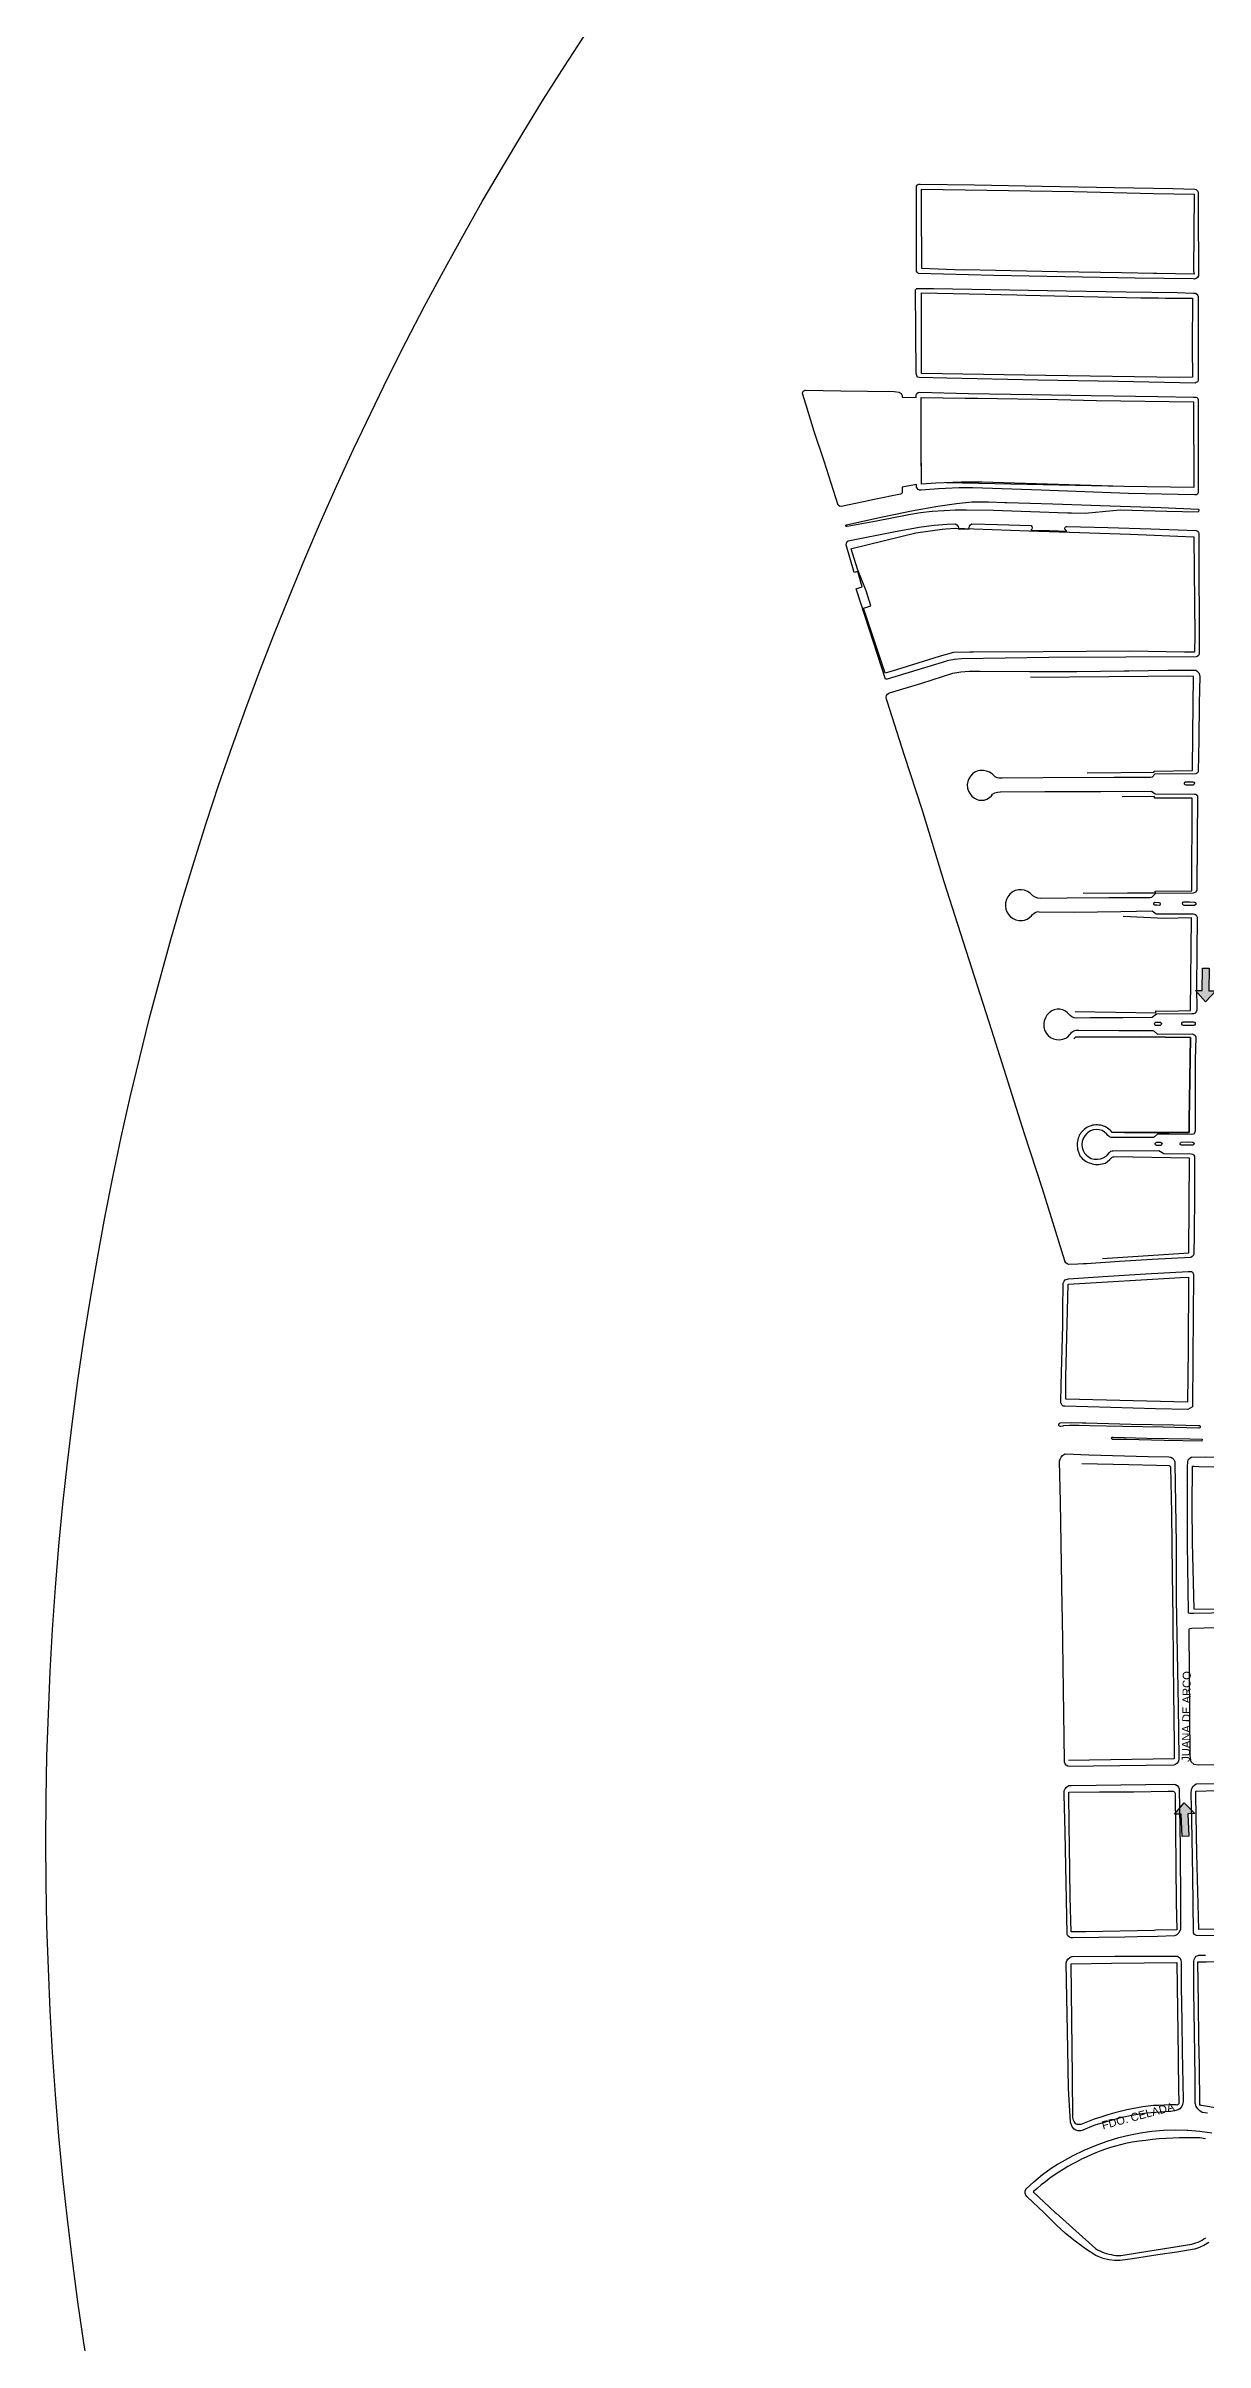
# Model space of a CAD drawing. Header units: metres. Extents: x 668617 to 675126, y 2286318 to 2293677.
# Drawn here: x 671010 to 671734, y 2291306 to 2292741 of the extents above; entities that cross this region are included whole.
import ezdxf

# ---------------------------------------------------------------- set-up
doc = ezdxf.new("R2010")
doc.units = ezdxf.units.M
doc.header["$MEASUREMENT"] = 0
for name, color, linetype in [('0_SENTIDO-VIAL', 30, 'Continuous'), ('DMTG-BANQUETA', 252, 'Continuous'), ('DMTG-CAMELLON', 252, 'Continuous'), ('DMTG-MANZANA', 253, 'Continuous'), ('DMTG-NOM-CALLES', 251, 'Continuous'), ('DMTG-TRAZA-BASE', 7, 'Continuous'), ('DMTG_SECCIONES_VIALES', 250, 'Continuous')]:
    doc.layers.add(name, color=color, linetype=linetype)
doc.styles.get("Standard").update_dxf_attribs({"font": 'arial.ttf'})

# ---------------------------------------------------------------- blocks, each defined once
blk = doc.blocks.new('traza_base_proyecto')
at = {"layer": '0_SENTIDO-VIAL'}
for points in [[(179.7, -486.7), (179.6, -500.8), (183.8, -500.8), (177.4, -507.8), (171.1, -500.7), (175.4, -500.7), (175.5, -486.7)], [(162.8, -1029.2), (162.3, -1015.2), (158.1, -1015.3), (164.2, -1008.1), (170.7, -1014.9), (166.5, -1015), (167, -1029.1)]]:
    blk.add_hatch(color=256, dxfattribs=at).paths.add_polyline_path(points)
for points in [[(179.7, -486.7), (179.6, -500.8), (183.8, -500.8), (177.4, -507.8), (171.1, -500.7), (175.4, -500.7), (175.5, -486.7)], [(162.8, -1029.2), (162.3, -1015.2), (158.1, -1015.3), (164.2, -1008.1), (170.7, -1014.9), (166.5, -1015), (167, -1029.1)]]:
    blk.add_lwpolyline(points, close=True, dxfattribs=at)
at = {"layer": 'DMTG-BANQUETA', "linetype": 'Continuous', "lineweight": 25}
for points in [[(171.6, -55.7, 0), (170.6, -56.1, 0), (169.7, -56, 0), (133.5, -55.5, 0), (89.5, -54.7, 0), (45, -53.9, 0), (-1.8, -52.7, 0), (-2.6, -52.1, 0), (-3.1, -51.2, 0), (-3.2, -50.4, 0), (-3.2, -14.5, 0), (-3.1, 1.9, 0), (-2.5, 2.7, 0), (-1.7, 3.2, 0), (-0.8, 3.3, 0), (33, 2.7, 0), (75.3, 1.9, 0), (120.5, 1.1, 0), (157, 0.5, 0), (170.7, 0, 0), (171.7, -0.2, 0), (172.4, -0.9, 0), (172.8, -1.7, 0), (172.8, -1.8, 0), (172.8, -11.2, 0), (173, -54.1, 0), (172.4, -55.1, 0)], [(171.7, -120.8, 0), (170.9, -121.1, 0), (122.8, -120.2, 0), (72.7, -119.2, 0), (15.8, -118, 0), (-1.4, -117.7, 0), (-2.3, -117.3, 0), (-2.9, -116.5, 0), (-3.2, -115.6, 0), (-3.3, -115.2, 0), (-3.7, -62.9, 0), (-2.9, -61.9, 0), (7.5, -61.9, 0), (55.1, -62.8, 0), (90.4, -63.5, 0), (127.9, -64.1, 0), (159.7, -64.5, 0), (170, -64.9, 0), (171.2, -65, 0), (172, -65.6, 0), (172.6, -66.4, 0), (172.8, -67, 0), (172.8, -85.7, 0), (172.8, -119.4, 0), (172.4, -120.3, 0)], [(-12, -129.9, 0), (-3.4, -130, 0), (-3.4, -128.5, 0), (-2.9, -127.6, 0), (-2.2, -127, 0), (-1.2, -126.8, 0), (29.3, -127.5, 0), (68.8, -128.2, 0), (106, -128.8, 0), (147.7, -129.5, 0), (170, -129.9, 0), (171.3, -129.8, 0), (172.1, -130.2, 0), (172.7, -130.8, 0), (172.9, -131.3, 0), (172.9, -154.2, 0), (172.9, -189.7, 0), (172.5, -190.4, 0), (171.8, -190.9, 0), (170.9, -191, 0), (170.7, -191, 0), (129.3, -190, 0), (74.8, -188.1, 0), (32, -186.6, 0), (23.5, -186.5, 0), (14.9, -186.9, 0), (10.6, -187.2, 0), (-0.3, -188, 0), (-1.3, -188, 0), (-2.2, -187.5, 0), (-2.8, -186.8, 0), (-3.1, -186.1, 0), (-3.1, -184.4, 0), (-12.1, -186.2, 0), (-12.1, -189.4, 0), (-12.4, -190.1, 0), (-13, -190.6, 0), (-13.1, -190.6, 0), (-29.5, -193.9, 0), (-36.3, -195.3, 0), (-50.2, -198.2, 0), (-51.2, -197.9, 0), (-52, -197.3, 0), (-52, -197.3, 0), (-60.8, -169.8, 0), (-67, -151.3, 0), (-72.1, -134.9, 0), (-74.4, -127.5, 0), (-74.1, -126.6, 0), (-73.5, -125.9, 0), (-72.7, -125.5, 0), (-72.5, -125.5, 0), (-50.5, -126, 0), (-17.2, -126.4, 0), (-13.9, -126.7, 0), (-12.8, -127.7, 0), (-12, -128.8, 0)], [(23.2, -211.8, 0), (23.2, -212.3, 0), (29.8, -212.2, 0), (29.8, -212.1, 0), (29.7, -211.5, 0), (30, -210.5, 0), (30.6, -209.6, 0), (31.5, -209.1, 0), (47.5, -209.4, 0), (68.6, -210.1, 0), (69, -210.7, 0), (69.1, -211.5, 0), (68.9, -212.4, 0), (68.3, -212.9, 0), (68.3, -212.9, 0), (76.4, -213.2, 0), (80, -213.3, 0), (90.8, -213.6, 0), (90.8, -213.6, 0), (89.6, -212.4, 0), (89.6, -211.7, 0), (89.9, -211, 0), (90.6, -210.6, 0), (90.7, -210.6, 0), (116.4, -211.3, 0), (143.2, -212.2, 0), (171.6, -213.2, 0), (172.4, -213.7, 0), (173, -214.4, 0), (173.2, -214.9, 0), (173.2, -241.4, 0), (173.4, -266.9, 0), (173.5, -290.4, 0), (173, -291.3, 0), (172.3, -291.9, 0), (171.6, -292.1, 0), (127.6, -292.3, 0), (79.6, -292.5, 0), (24.9, -293.3, 0), (20.5, -293.8, 0), (16.1, -294.6, 0), (15.5, -294.8, 0), (-21.5, -306.1, 0), (-22.5, -306, 0), (-22.6, -306, 0), (-35.2, -266.9, 0), (-40.9, -249.7, 0), (-37.1, -248.4, 0), (-37.1, -248.4, 0), (-39.9, -238.9, 0), (-39.9, -238.9, 0), (-42, -239.5, 0), (-47, -222.2, 0), (-46.9, -221.1, 0), (-46.4, -220.1, 0), (-45.9, -219.6, 0), (-16.5, -213.9, 0), (-0.2, -210.9, 0), (7.9, -209.8, 0), (16, -209.2, 0), (21, -209, 0), (22, -209.7, 0), (22.8, -210.6, 0)], [(172.5, -301.2, 0), (173.3, -302.1, 0), (173.7, -303.3, 0), (173.8, -304.5, 0), (173.8, -304.6, 0), (173.5, -321.1, 0), (173.3, -343.7, 0), (172.8, -363.8, 0), (172.5, -364.7, 0), (171.9, -365, 0), (171.3, -365.2, 0), (145.8, -365.4, 0), (144.1, -367.3, 0), (143.2, -367.6, 0), (120.3, -367.5, 0), (75.9, -367.7, 0), (50.3, -368, 0), (48.4, -367.9, 0), (47.2, -367.7, 0), (46.1, -367.1, 0), (45.6, -366.8, 0), (44.2, -365.3, 0), (42.5, -364.2, 0), (40.7, -363.5, 0), (38.7, -363.1, 0), (36.7, -363.1, 0), (35.2, -363.4, 0), (33.4, -364.1, 0), (31.8, -365.2, 0), (30.5, -366.6, 0), (29.5, -368.3, 0), (28.9, -370.1, 0), (28.6, -372, 0), (28.6, -372.2, 0), (28.8, -374.1, 0), (29.3, -376, 0), (30.3, -377.7, 0), (31.5, -379.2, 0), (33.1, -380.4, 0), (34.8, -381.3, 0), (35.8, -381.6, 0), (37.5, -381.8, 0), (39.2, -381.6, 0), (40.9, -381.1, 0), (42.4, -380.1, 0), (43.7, -378.9, 0), (44.4, -377.9, 0), (45.8, -377.1, 0), (47.5, -376.6, 0), (49.1, -376.5, 0), (49.4, -376.5, 0), (77, -376.3, 0), (112.1, -376.2, 0), (143.6, -376, 0), (145.9, -377.8, 0), (170.5, -377.9, 0), (171.3, -378, 0), (172, -378.5, 0), (172.4, -379.3, 0), (172.5, -379.9, 0), (172.3, -406.2, 0), (172.1, -437.8, 0), (171.3, -439.1, 0), (169.7, -439.8, 0), (146.3, -440.1, 0), (143.7, -442.5, 0), (142.9, -442.7, 0), (117, -442.7, 0), (91, -442.9, 0), (74.4, -443.2, 0), (72.6, -443, 0), (71, -442.4, 0), (69.5, -441.4, 0), (69.3, -441.3, 0), (67.9, -439.9, 0), (66.2, -438.8, 0), (64.4, -438, 0), (62.5, -437.7, 0), (60.5, -437.7, 0), (58.6, -438.2, 0), (56.8, -439, 0), (56.6, -439.1, 0), (55.1, -440.4, 0), (53.9, -442, 0), (53, -443.8, 0), (52.5, -445.8, 0), (52.4, -447.7, 0), (52.7, -449.7, 0), (53.4, -451.5, 0), (54.3, -453.1, 0), (55.6, -454.5, 0), (57.2, -455.7, 0), (59, -456.4, 0), (60.9, -456.8, 0), (62.8, -456.8, 0), (64.3, -456.6, 0), (66, -456, 0), (67.5, -455.1, 0), (68.8, -453.9, 0), (69.4, -453.1, 0), (70.3, -452.2, 0), (71.5, -451.6, 0), (72.9, -451.3, 0), (73.4, -451.4, 0), (95.3, -451.7, 0), (124.5, -451.2, 0), (144.1, -450.9, 0), (146.7, -452.7, 0), (169.8, -452.7, 0), (170.7, -452.9, 0), (171.6, -453.5, 0), (172.1, -454.4, 0), (172.2, -454.8, 0), (172, -477.1, 0), (171.9, -498.3, 0), (172, -513, 0), (171.6, -514, 0), (170.9, -514.7, 0), (170, -515.2, 0), (169, -515.3, 0), (146.9, -515.5, 0), (144.2, -517.5, 0), (125.7, -517.6, 0), (105.3, -517.8, 0), (96.9, -517.9, 0), (95.4, -517.7, 0), (94, -517.1, 0), (92.8, -516.2, 0), (92.5, -515.9, 0), (91.3, -514.6, 0), (89.9, -513.5, 0), (88.2, -512.7, 0), (86.5, -512.3, 0), (84.7, -512.3, 0), (82.9, -512.7, 0), (81.4, -513.4, 0), (79.8, -514.5, 0), (78.4, -516, 0), (77.4, -517.6, 0), (76.7, -519.5, 0), (76.4, -521.5, 0), (76.5, -523.4, 0), (76.9, -525.4, 0), (77.8, -527.1, 0), (77.8, -527.2, 0), (79.1, -528.7, 0), (80.6, -529.9, 0), (82.4, -530.8, 0), (84.3, -531.3, 0), (86.3, -531.4, 0), (88.2, -531.1, 0), (90.1, -530.4, 0), (91.5, -529.5, 0), (92.7, -528.2, 0), (93.1, -527.7, 0), (94, -526.6, 0), (95.2, -525.9, 0), (96.6, -525.5, 0), (98, -525.4, 0), (98.2, -525.5, 0), (123.3, -525.7, 0), (144.6, -525.7, 0), (145.3, -526.1, 0), (147.4, -527.9, 0), (169.3, -527.8, 0), (170.2, -528.1, 0), (170.9, -528.8, 0), (171.3, -529.7, 0), (171.3, -529.9, 0), (171, -543.9, 0), (171, -565, 0), (171, -587.2, 0), (171, -588.5, 0), (170.5, -589.6, 0), (169.9, -590.3, 0), (169, -590.5, 0), (154.8, -590.3, 0), (147.5, -590.4, 0), (145.6, -592.1, 0), (144.9, -592.4, 0), (144.2, -592.4, 0), (126, -592.5, 0), (119.7, -592.5, 0), (118.5, -592.5, 0), (117.4, -592.1, 0), (116.4, -591.3, 0), (115.8, -590.3, 0), (114.4, -589.1, 0), (112.8, -588.2, 0), (111, -587.6, 0), (109.2, -587.5, 0), (107.3, -587.7, 0), (105.6, -588.4, 0), (104, -589.4, 0), (103.3, -590, 0), (102, -591.4, 0), (101, -593.1, 0), (100.4, -594.9, 0), (100.2, -596.8, 0), (100.4, -598.7, 0), (101, -600.6, 0), (101.9, -602.2, 0), (102.8, -603.4, 0), (104.3, -604.6, 0), (106.1, -605.5, 0), (107.9, -606, 0), (109.9, -606.1, 0), (111.8, -605.9, 0), (113.6, -605.2, 0), (115.3, -604.2, 0), (115.9, -603.6, 0), (117.4, -601.8, 0), (118.2, -601.1, 0), (119.2, -600.8, 0), (119.8, -600.8, 0), (148.2, -600.6, 0), (151.4, -602.5, 0), (168.5, -602.7, 0), (169.5, -602.9, 0), (170.2, -603.5, 0), (170.6, -604.2, 0), (170.6, -627.7, 0), (170.4, -653.5, 0), (170.2, -664.9, 0), (169.9, -666, 0), (169.2, -666.8, 0), (168.3, -667.4, 0), (168.2, -667.4, 0), (144.2, -668.8, 0), (123.6, -670, 0), (103.1, -671.4, 0), (101.2, -671.5, 0), (97.7, -671.7, 0), (92.1, -671.9, 0), (91, -671.5, 0), (90.1, -670.7, 0), (89.5, -669.7, 0), (89.5, -669.5, 0), (75.5, -624.6, 0), (64.4, -590.1, 0), (43.9, -525.6, 0), (31.4, -486.7, 0), (14.2, -432.7, 0), (0.3, -387.6, 0), (-10.7, -353.8, 0), (-21.5, -319.9, 0), (-21.9, -318.6, 0), (-22.1, -317.5, 0), (-21.9, -316.4, 0), (-21.3, -315.5, 0), (-20.4, -314.8, 0), (-20, -314.7, 0), (0.1, -308.5, 0), (19.5, -302.3, 0), (24.6, -301.5, 0), (29.8, -301.1, 0), (35.1, -301, 0), (36.6, -301.1, 0), (67.4, -301.2, 0), (97, -301.2, 0), (126.6, -300.9, 0), (129.7, -300.8, 0), (153.9, -300.5, 0), (171.4, -300.5, 0)], [(169.8, -372.3, 0), (165.4, -372.3, 0), (164.8, -372.2, 0), (164.4, -371.7, 0), (164.3, -371.1, 0), (164.6, -370.5, 0), (165, -370.3, 0), (167.5, -370.2, 0), (169.6, -370.2, 0), (170.2, -370.5, 0), (170.5, -371.1, 0), (170.4, -371.8, 0), (169.9, -372.2, 0)], [(148.8, -447.4, 0), (148.5, -447.5, 0), (147.1, -447.4, 0), (145.5, -447.4, 0), (145.1, -446.9, 0), (145.1, -446.2, 0), (145.5, -445.7, 0), (145.8, -445.5, 0), (148.3, -445.6, 0), (148.9, -445.8, 0), (149.2, -446.3, 0), (149.2, -446.9, 0)], [(170.8, -447.4, 0), (170.5, -447.5, 0), (164.2, -447.5, 0), (163.6, -447.3, 0), (163.2, -446.8, 0), (163.1, -446.1, 0), (163.4, -445.5, 0), (163.9, -445.3, 0), (167.4, -445.3, 0), (170.5, -445.4, 0), (171.1, -445.7, 0), (171.4, -446.3, 0), (171.3, -446.9, 0)], [(147.7, -522.5, 0), (146.2, -522.5, 0), (145.7, -522, 0), (145.6, -521.4, 0), (145.8, -520.8, 0), (146.3, -520.5, 0), (146.4, -520.4, 0), (149.2, -520.5, 0), (149.7, -520.8, 0), (150, -521.3, 0), (149.8, -521.9, 0), (149.4, -522.3, 0), (149.2, -522.4, 0)], [(170.5, -522.2, 0), (169.9, -522.4, 0), (163.6, -522.4, 0), (163, -522.2, 0), (162.6, -521.6, 0), (162.7, -521, 0), (163.1, -520.5, 0), (163.5, -520.3, 0), (169.9, -520.3, 0), (170.5, -520.5, 0), (170.9, -521, 0), (170.9, -521.7, 0)], [(149.5, -597.4, 0), (148.4, -597.5, 0), (146.8, -597.5, 0), (146.2, -597.1, 0), (146, -596.5, 0), (146.2, -595.9, 0), (146.7, -595.5, 0), (147, -595.4, 0), (149.4, -595.4, 0), (150, -595.7, 0), (150.3, -596.2, 0), (150.2, -596.9, 0), (149.8, -597.3, 0)], [(169.6, -597.3, 0), (162.8, -597.3, 0), (162.2, -597.3, 0), (161.7, -596.9, 0), (161.6, -596.3, 0), (161.8, -595.7, 0), (162.3, -595.4, 0), (166.1, -595.2, 0), (169.6, -595.3, 0), (170.2, -595.7, 0), (170.3, -596.3, 0), (170.1, -596.9, 0), (169.6, -597.3, 0)], [(169.3, -760.8, 0), (166.3, -762.5, 0), (146.3, -762, 0), (118.3, -761.2, 0), (89.5, -760.4, 0), (88.6, -760.3, 0), (87.7, -759.6, 0), (87.1, -758.2, 0), (87.3, -747.1, 0), (88.3, -710, 0), (88.3, -699.1, 0), (88.5, -684.5, 0), (88.6, -683.4, 0), (89.1, -682.3, 0), (89.8, -681.4, 0), (91.8, -680.8, 0), (113.5, -679.3, 0), (140, -677.7, 0), (166.7, -676.1, 0), (167.7, -676.1, 0), (168.6, -676.1, 0), (169.4, -676.6, 0), (170, -678.1, 0), (169.5, -729.8, 0)], [(107.5, -985.2, 0), (92.5, -985.5, 0), (91.4, -985.3, 0), (90.4, -984.7, 0), (89.7, -983.8, 0), (89.3, -982.7, 0), (89.3, -981.9, 0), (88.8, -937.5, 0), (88, -893.1, 0), (87.8, -885.4, 0), (86.8, -820.1, 0), (86.3, -794.8, 0), (86.6, -793.4, 0), (87.2, -792.2, 0), (88.1, -791.1, 0), (89.3, -790.3, 0), (89.7, -790.1, 0), (104.5, -790.7, 0), (141.6, -791.7, 0), (154.5, -792, 0), (155.7, -792.2, 0), (156.8, -792.8, 0), (157.7, -793.7, 0), (158.2, -794.9, 0), (158.3, -795.9, 0), (158.6, -821.1, 0), (159.1, -846.4, 0), (159.2, -881.2, 0), (160.3, -947.7, 0), (160.8, -980, 0), (160.8, -981.3, 0), (160.4, -982.5, 0), (159.7, -983.5, 0), (158.7, -984.3, 0), (157.6, -984.6, 0), (140.3, -984.8, 0)], [(215.1, -889, 0), (170, -889.9, 0), (167.6, -889.8, 0), (166.9, -889.7, 0), (166.8, -889.1, 0), (166.2, -846.6, 0), (166.2, -803.2, 0), (166.2, -798, 0), (166.3, -795.1, 0), (166.7, -793.9, 0), (167.5, -793, 0), (168.5, -792.3, 0), (168.9, -792.2, 0), (177.5, -792.1, 0), (223.8, -793.3, 0), (235, -793.7, 0), (236.5, -794, 0), (237.3, -794.7, 0), (238.2, -815.5, 0), (238.6, -848.1, 0), (239, -881, 0), (238.9, -886.7, 0), (238.3, -887.6, 0), (237.2, -887.9, 0)], [(237.4, -983.9, 0), (173, -984.6, 0), (170.4, -984.2, 0), (168.4, -982.6, 0), (167.9, -978.8, 0), (167.2, -900.6, 0), (167.2, -899.6, 0), (167.4, -899.3, 0), (169, -899.1, 0), (238, -897.2, 0), (238.9, -897.8, 0), (239.5, -981.8, 0), (238.8, -983.2, 0)], [(94.6, -1092.5, 0), (93.5, -1092.5, 0), (92.4, -1092.1, 0), (91.5, -1091.3, 0), (91, -1090.4, 0), (90.9, -1090.1, 0), (89.7, -1026.5, 0), (89.2, -1003.2, 0), (89.2, -1000.7, 0), (89.7, -999.5, 0), (90.5, -998.4, 0), (91.5, -997.7, 0), (92.1, -997.4, 0), (93.4, -997.4, 0), (140.1, -996.8, 0), (157.4, -996.5, 0), (158.6, -996.7, 0), (159.7, -997.3, 0), (160.5, -998.3, 0), (161, -999.4, 0), (161, -999.4, 0), (161.6, -1035.8, 0), (161.8, -1072.3, 0), (161.8, -1082.7, 0), (161.8, -1087.1, 0), (160.8, -1089.4, 0), (159.5, -1090.6, 0), (158.1, -1091.3, 0), (147.5, -1091.8, 0), (134.8, -1092, 0), (127.1, -1092.2, 0)], [(239.8, -1090.8, 0), (201.4, -1091.2, 0), (171.9, -1091.1, 0), (170.5, -1090.4, 0), (170, -1089.4, 0), (169.9, -1088.6, 0), (169.6, -1053.9, 0), (168.9, -1019.3, 0), (168.5, -1002.6, 0), (168.6, -999.6, 0), (169.8, -997.8, 0), (171.6, -996.4, 0), (188.7, -996.1, 0), (210.6, -995.8, 0), (236.8, -995.8, 0), (238.2, -995.9, 0), (239.3, -996.4, 0), (240, -997.1, 0), (240.2, -997.9, 0), (240.9, -1035.3, 0), (241.3, -1071.4, 0), (241.4, -1088.2, 0), (241.2, -1089.3, 0), (240.6, -1090.1, 0)], [(99.3, -1213.1, 0), (97.9, -1213.1, 0), (96.5, -1212.7, 0), (95.3, -1212, 0), (94.3, -1210.9, 0), (94.1, -1210.6, 0), (93, -1207.7, 0), (91.8, -1186.6, 0), (91.5, -1162, 0), (90.3, -1108.4, 0), (90.7, -1107, 0), (91.5, -1105.9, 0), (92.6, -1104.9, 0), (94, -1104.3, 0), (94.4, -1104.2, 0), (120.7, -1104.1, 0), (158.5, -1104.1, 0), (159.9, -1104.1, 0), (161.4, -1105.1, 0), (162, -1106.4, 0), (162.2, -1107.7, 0), (162.3, -1122.9, 0), (162.7, -1144.8, 0), (162.9, -1163.5, 0), (163.4, -1193.5, 0), (163.4, -1195.1, 0), (163.1, -1196.7, 0), (162.4, -1198.1, 0), (161.3, -1199.3, 0), (160.3, -1200, 0), (158, -1200.7, 0), (155.6, -1201, 0), (154.7, -1201, 0), (140.8, -1202.1, 0), (132.5, -1203.4, 0), (124.3, -1205.1, 0), (116.3, -1207.2, 0), (108.3, -1209.6, 0), (107.6, -1209.9, 0), (100.7, -1212.7, 0)]]:
    blk.add_polyline3d(points, close=True, dxfattribs=at)
for points in [[(178.7, -1202, 0), (175.3, -1201.6, 0), (173.8, -1200.7, 0), (172.6, -1199.4, 0), (171.6, -1198, 0), (171.1, -1196.3, 0), (171, -1196.1, 0), (170.9, -1180.2, 0), (170.6, -1151.3, 0), (170.2, -1125.8, 0), (170.1, -1107.3, 0), (170.3, -1106.1, 0), (170.9, -1104.9, 0), (171.7, -1104.1, 0), (172.9, -1103.5, 0), (173, -1103.4, 0), (177.4, -1103.4, 0)], [(179.5, -1282.9, 0), (176.3, -1284.8, 0), (173, -1286.3, 0), (170.5, -1287.1, 0), (159.5, -1289, 0), (147.6, -1290.6, 0), (135.8, -1292.5, 0), (131.9, -1293.2, 0), (124.1, -1294.2, 0), (120.6, -1294.2, 0), (117.1, -1293.7, 0), (113.6, -1292.9, 0), (110.3, -1291.7, 0), (108.9, -1291.1, 0), (102.4, -1286.8, 0), (96.1, -1282.1, 0), (90, -1277.2, 0), (84.1, -1271.9, 0), (78.6, -1266.3, 0), (76.7, -1264.3, 0), (65.9, -1254.2, 0), (65.1, -1253.3, 0), (64.7, -1252.1, 0), (64.7, -1250.9, 0), (65.1, -1249.8, 0), (65.2, -1249.6, 0), (70.2, -1244.9, 0), (75.5, -1240.5, 0), (81, -1236.5, 0), (84.9, -1234, 0), (88.1, -1232.3, 0), (94.8, -1228.6, 0), (101.7, -1225.2, 0), (108.7, -1222.2, 0), (115.9, -1219.6, 0), (123.3, -1217.4, 0), (129.6, -1215.8, 0), (136.8, -1214.4, 0), (143.9, -1213.4, 0), (151.2, -1212.8, 0), (158.5, -1212.5, 0), (165.7, -1212.7, 0), (166.4, -1212.8, 0), (173.9, -1213.3, 0), (181.4, -1214.3, 0)]]:
    blk.add_polyline3d(points, dxfattribs=at)
at = {"layer": 'DMTG-CAMELLON', "linetype": 'Continuous', "lineweight": 25}
for points in [[(172.8, -199.9, 0), (173.2, -200.6, 0), (173.1, -201.3, 0), (172.8, -201.8, 0), (153.2, -201.3, 0), (124.3, -200.6, 0), (119.6, -201, 0), (102.2, -202.5, 0), (93.7, -202.4, 0), (91.3, -202.3, 0), (68.1, -201.6, 0), (44.8, -200.8, 0), (28.1, -200.4, 0), (21.1, -200.4, 0), (14.1, -200.9, 0), (13.9, -200.9, 0), (6.6, -201.3, 0), (-0.7, -202.2, 0), (-7.9, -203.4, 0), (-10, -203.9, 0), (-28.1, -207.4, 0), (-46.4, -210.8, 0), (-46.9, -210.8, 0), (-47.2, -210.4, 0), (-47.2, -209.9, 0), (-46.8, -209.6, 0), (-27.4, -205.3, 0), (-6.2, -201, 0), (10.2, -198, 0), (21.8, -196.3, 0), (31.5, -195.3, 0), (41.8, -195.3, 0), (52.1, -195.7, 0), (53.3, -195.7, 0), (82.1, -196.6, 0), (117.9, -197.8, 0), (149.8, -198.8, 0)], [(157.4, -772.1, 0), (173.1, -772.4, 0), (173.6, -772.4, 0), (174.1, -772.8, 0), (174.1, -773.4, 0), (173.8, -773.9, 0), (173.3, -774.1, 0), (173, -774, 0), (150.9, -773.5, 0), (125.7, -773.1, 0), (105.1, -772.6, 0), (98.5, -772.5, 0), (95.9, -772.4, 0), (92.4, -772.4, 0), (88.8, -772.7, 0), (88.3, -772.8, 0), (86.9, -773, 0), (86.3, -772.9, 0), (85.8, -772.4, 0), (85.7, -771.8, 0), (86, -771.2, 0), (86.5, -770.9, 0), (86.7, -770.8, 0), (93.6, -770.6, 0), (100.5, -770.7, 0), (102.6, -770.8, 0), (131, -771.5, 0)], [(175.3, -780.9, 0), (175.1, -782.3, 0), (151.7, -781.8, 0), (127.9, -781.2, 0), (119.8, -781.1, 0), (119.2, -781.1, 0), (118.9, -780.8, 0), (118.8, -780.2, 0), (119.1, -779.8, 0), (119.7, -779.7, 0), (119.7, -779.7, 0), (140.8, -780.3, 0), (167.6, -780.8, 0)]]:
    blk.add_polyline3d(points, close=True, dxfattribs=at)
at = {"layer": 'DMTG-MANZANA', "color": 8, "linetype": 'Continuous', "lineweight": 25}
for p, q in [((165.9, -304.3), (68, -305)), ((169.9, -304.5), (165.9, -304.3)), ((169.6, -340.1), (169.9, -304.5)), ((169.4, -363.2), (169.6, -340.1)), ((103.6, -364.7), (145.3, -364.3)), ((145.3, -363.5), (169.4, -363.2)), ((145.3, -364.3), (145.3, -363.5)), ((145.5, -379.4), (125.4, -379.6)), ((145.5, -380.5), (145.5, -379.4)), ((169.1, -380.5), (145.5, -380.5)), ((168.9, -438.3), (169.1, -380.5)), ((101.1, -439.8), (128.6, -439.5)), ((128.6, -439.5), (146.1, -439.5)), ((146, -438.5), (168.9, -438.3)), ((146.1, -439.5), (146, -438.5)), ((151.9, -455.6), (126, -454.4)), ((168.6, -455.3), (151.9, -455.6)), ((168, -513.1), (168.6, -455.3)), ((95.9, -513.8), (146.4, -514.5)), ((146.4, -514.5), (146.5, -513.3)), ((146.5, -513.3), (153.1, -513.5)), ((153.1, -513.5), (168, -513.1)), ((136.5, -529.5), (96.3, -529.7)), ((168.1, -529.9), (136.5, -529.5)), ((167.3, -582.1), (168.1, -529.9)), ((167.3, -589.3), (167.3, -582.1)), ((126.8, -589.4), (145.9, -589.4)), ((145.9, -589.4), (167.3, -589.3)), ((167.4, -605.3), (120.2, -604.5)), ((167.2, -634.3), (167.4, -605.3)), ((167.1, -664.5), (167.2, -634.3)), ((113, -668.1), (167.1, -664.5)), ((100.1, -796.2), (129.6, -796.8)), ((129.6, -796.8), (146.9, -797.3)), ((146.9, -797.3), (154.8, -797.5)), ((154.8, -797.5), (155.3, -797.8)), ((155.3, -797.8), (155.6, -798.3)), ((155.6, -798.3), (156.1, -827)), ((156.1, -827), (156.6, -865.6)), ((156.6, -865.6), (157, -892.9)), ((157, -892.9), (157.3, -920.8)), ((157.3, -920.8), (157.5, -939.1)), ((157.5, -939.1), (157.8, -971.4)), ((157.8, -971.4), (157.9, -980.8)), ((157.9, -980.8), (91.9, -981.8))]:
    blk.add_line(p, q, dxfattribs=at)
at = {"layer": 'DMTG-MANZANA', "linetype": 'Continuous', "lineweight": 25}
for points in [[(144.9, -52.6, 0), (125.2, -52.3, 0), (84.9, -51.5, 0), (26.8, -50.4, 0), (25.5, -50.5, 0), (0.2, -49.5, 0), (0, -9.7, 0), (0, 0, 0), (95.1, -1.4, 0), (144.9, -2.7, 0), (170.3, -3, 0), (170, -50.9, 0), (170.3, -53.1, 0), (147.1, -52.6, 0)], [(144.9, -52.6, 0), (125.2, -52.3, 0), (84.9, -51.5, 0), (26.8, -50.4, 0), (25.5, -50.5, 0), (0.2, -49.5, 0), (0, -9.7, 0), (0, 0, 0), (95.1, -1.4, 0), (144.9, -2.7, 0), (170.3, -3, 0), (170, -50.9, 0), (170.3, -53.1, 0), (147.1, -52.6, 0)], [(169.2, -102.1, 0), (169.3, -114.4, 0), (169.3, -117.4, 0), (160.9, -117.5, 0), (77.5, -116.3, 0), (0, -115.1, 0), (-0.1, -90, 0), (-0.1, -88.5, 0), (-0.1, -64.8, 0), (59.5, -66, 0), (65.2, -66.2, 0), (137, -67.9, 0), (148.1, -67.9, 0), (152.5, -68.1, 0), (169.4, -68, 0), (169.2, -97.7, 0)], [(169.2, -102.1, 0), (169.3, -114.4, 0), (169.3, -117.4, 0), (160.9, -117.5, 0), (77.5, -116.3, 0), (0, -115.1, 0), (-0.1, -90, 0), (-0.1, -88.5, 0), (-0.1, -64.8, 0), (59.5, -66, 0), (65.2, -66.2, 0), (137, -67.9, 0), (148.1, -67.9, 0), (152.5, -68.1, 0), (169.4, -68, 0), (169.2, -97.7, 0)], [(169.9, -132.9, 0), (170.2, -186.3, 0), (126.4, -185.8, 0), (37.6, -183.1, 0), (24.8, -183.1, 0), (9, -183.7, 0), (-0.1, -184.2, 0), (-0.3, -162.1, 0), (-0.3, -157.8, 0), (-0.3, -130, 0), (27.2, -130.5, 0), (34.9, -130.5, 0), (85.1, -131.4, 0), (109.4, -131.9, 0)], [(-40, -237.3, 0), (-43.9, -224.6, 0), (-43.5, -224.5, 0), (-3.6, -214.6, 0), (12.8, -212.4, 0), (13.2, -212.4, 0), (15.2, -212.1, 0), (21.2, -211.8, 0), (67, -213.5, 0), (130.3, -215.5, 0), (170.2, -217.1, 0), (170.5, -258.5, 0), (170.7, -278.5, 0), (170.6, -289.3, 0), (164.4, -289.2, 0), (130.1, -288.6, 0), (76, -289, 0), (32.3, -289.2, 0), (30.1, -289.2, 0), (19.9, -289.4, 0), (11, -291.9, 0), (-15.6, -300.3, 0), (-22.7, -302.4, 0), (-36.2, -261.7, 0), (-33.6, -260.9, 0), (-31.6, -260.2, 0), (-34.6, -251, 0)], [(166.2, -757.8, 0), (90.1, -756, 0), (90.1, -742.1, 0), (91.7, -684.1, 0), (161.8, -680, 0), (166.9, -679.7, 0), (166.6, -724.8, 0)], [(235.5, -800.9, 0), (235.4, -818.4, 0), (236, -854.2, 0), (236.3, -882.8, 0), (236.3, -885.6, 0), (236.2, -886.1, 0), (235.9, -886.4, 0), (189.7, -887.3, 0), (188.9, -887.4, 0), (170.3, -887.1, 0), (169.4, -845.4, 0), (169.2, -823, 0), (169.3, -797.9, 0), (170.3, -797.9, 0), (173.2, -798, 0), (211.1, -798.8, 0), (213, -798.8, 0), (233.8, -799.5, 0), (234.2, -799.7, 0), (234.6, -799.9, 0), (234.9, -800.2, 0), (235.2, -800.5, 0)], [(158.4, -1002.1, 0), (159.2, -1070.4, 0), (159.6, -1087.6, 0), (146.4, -1087.8, 0), (145.4, -1087.9, 0), (102.6, -1088.7, 0), (93.6, -1088.8, 0), (92.9, -1067.1, 0), (92.4, -1034.9, 0), (92.2, -1022.7, 0), (92, -1001.6, 0), (111.3, -1001.3, 0), (132.6, -1001.3, 0), (154.1, -1001, 0), (157.2, -1001, 0), (157.6, -1001.1, 0), (157.9, -1001.2, 0), (158.1, -1001.5, 0), (158.3, -1001.7, 0)], [(158.5, -1196.9, 0), (155.1, -1196.9, 0), (151.7, -1197, 0), (148.3, -1197.2, 0), (145, -1197.4, 0), (141.6, -1197.8, 0), (138.2, -1198.2, 0), (134.9, -1198.7, 0), (131.6, -1199.3, 0), (128.3, -1200, 0), (125, -1200.8, 0), (120.7, -1201.9, 0), (116.4, -1203.2, 0), (112.1, -1204.5, 0), (107.9, -1205.9, 0), (103.7, -1207.5, 0), (99.5, -1209.1, 0), (98.9, -1209.2, 0), (98.3, -1209.2, 0), (97.8, -1209.2, 0), (97.2, -1209.1, 0), (96.7, -1208.9, 0), (96.2, -1208.6, 0), (95.7, -1207.9, 0), (95.3, -1207.2, 0), (95, -1206.4, 0), (94.7, -1205.6, 0), (94.6, -1204.8, 0), (94.4, -1179.1, 0), (93.4, -1108.7, 0), (118.8, -1108.4, 0), (159.6, -1108, 0), (160.3, -1166.9, 0), (160.6, -1189.5, 0), (160.7, -1192.7, 0), (160.7, -1195.5, 0), (160.7, -1196.2, 0), (160.4, -1196.7, 0), (159.8, -1197, 0), (159.1, -1196.9, 0)], [(285.8, -1106.2, 0), (251, -1163.3, 0), (235.3, -1189.2, 0), (223, -1210.4, 0), (211.1, -1205.8, 0), (207.7, -1204.6, 0), (204.1, -1203.5, 0), (200.5, -1202.5, 0), (196.9, -1201.5, 0), (193.3, -1200.7, 0), (189.6, -1199.9, 0), (186, -1199.1, 0), (182.3, -1198.5, 0), (178.6, -1197.9, 0), (174.9, -1197.4, 0), (174.4, -1197.2, 0), (174, -1196.7, 0), (173.6, -1172.3, 0), (173.3, -1156.1, 0), (173, -1133.2, 0), (172.6, -1107.6, 0), (178, -1107.6, 0), (269.2, -1106.2, 0)], [(285.8, -1106.2, 0), (251, -1163.3, 0), (235.3, -1189.2, 0), (223, -1210.4, 0), (211.1, -1205.8, 0), (207.7, -1204.6, 0), (204.1, -1203.5, 0), (200.5, -1202.5, 0), (196.9, -1201.5, 0), (193.3, -1200.7, 0), (189.6, -1199.9, 0), (186, -1199.1, 0), (182.3, -1198.5, 0), (178.6, -1197.9, 0), (174.9, -1197.4, 0), (174.4, -1197.2, 0), (174, -1196.7, 0), (173.6, -1172.3, 0), (173.3, -1156.1, 0), (173, -1133.2, 0), (172.6, -1107.6, 0), (178, -1107.6, 0), (269.2, -1106.2, 0)]]:
    blk.add_polyline3d(points, close=True, dxfattribs=at)
for points in [[(144.9, -2.7, 0), (170.3, -3, 0), (170, -50.9, 0), (170.3, -53.1, 0), (147.1, -52.6, 0), (144.9, -52.6, 0)], [(148.1, -67.9, 0), (152.5, -68.1, 0), (169.4, -68, 0), (169.2, -97.7, 0), (169.2, -102.1, 0)], [(169.3, -114.4, 0), (169.3, -117.4, 0), (160.9, -117.5, 0)], [(-0.1, -179.7, 0), (-0.3, -162.1, 0), (-0.3, -157.8, 0), (-0.3, -130, 0), (27.2, -130.5, 0), (34.9, -130.5, 0), (85.1, -131.4, 0), (109.4, -131.9, 0), (169.9, -132.9, 0)], [(169.9, -132.9, 0), (170.2, -186.3, 0), (126.4, -185.8, 0), (15.6, -183.5, 0)], [(95.2, -530.9, 0), (96.3, -529.7, 0), (136.5, -529.5, 0), (168.1, -529.9, 0), (167.3, -582.1, 0), (167.3, -589.3, 0), (145.9, -589.4, 0), (126.8, -589.4, 0), (119.2, -589.4, 0), (118.5, -588.6, 0), (117.8, -587.9, 0), (117.1, -587.3, 0), (116.3, -586.7, 0), (115.5, -586.2, 0), (114.6, -585.7, 0), (113.7, -585.3, 0), (112.8, -585, 0), (111.8, -584.8, 0), (110.8, -584.7, 0), (109.9, -584.6, 0), (108.9, -584.6, 0), (107.9, -584.7, 0), (106.9, -584.8, 0), (106, -585.1, 0), (105.1, -585.4, 0), (104.1, -585.8, 0), (103.3, -586.2, 0), (102.5, -586.8, 0), (101.7, -587.4, 0), (100.9, -588, 0), (100.3, -588.7, 0), (99.6, -589.5, 0), (99.1, -590.3, 0), (98.6, -591.1, 0), (98.2, -592, 0), (97.8, -592.9, 0), (97.6, -593.9, 0), (97.4, -594.9, 0), (97.2, -595.8, 0), (97.2, -596.8, 0), (97.2, -597.8, 0), (97.4, -598.8, 0), (97.5, -599.7, 0), (99, -603.9, 0), (99.7, -604.7, 0), (100.4, -605.5, 0), (101.2, -606.2, 0), (102, -606.8, 0), (102.9, -607.4, 0), (103.8, -607.9, 0), (104.7, -608.3, 0), (105.7, -608.6, 0), (106.7, -608.9, 0), (107.7, -609.1, 0), (108.8, -609.3, 0), (109.8, -609.3, 0), (110.8, -609.3, 0), (111.9, -609.2, 0), (112.9, -609, 0), (113.9, -608.8, 0), (114.9, -608.5, 0), (116.3, -607.4, 0), (117.6, -606.3, 0), (118.8, -605.1, 0), (119.2, -604.8, 0), (119.7, -604.6, 0), (120.2, -604.5, 0)], [(189.7, -887.3, 0), (188.9, -887.4, 0), (170.3, -887.1, 0), (169.4, -845.4, 0), (169.2, -823, 0), (169.3, -797.9, 0), (170.3, -797.9, 0), (173.2, -798, 0), (211.1, -798.8, 0), (213, -798.8, 0)], [(191.7, -1087, 0), (186.9, -1087.1, 0), (173.2, -1087.4, 0), (172, -1039.9, 0), (171.4, -1003.8, 0), (171.4, -1000.9, 0), (184.6, -1000.5, 0), (199.5, -1000.4, 0), (228.3, -1000.1, 0), (233, -1000, 0), (237.5, -999.9, 0), (237.5, -1001.9, 0), (238, -1027.2, 0), (238.2, -1036.6, 0), (239.1, -1085.7, 0), (237.5, -1086.4, 0)], [(177.5, -1218.1, 0), (173.9, -1217.6, 0), (169.7, -1217.5, 0), (165.4, -1217.5, 0), (161.2, -1217.5, 0), (157, -1217.7, 0), (152.7, -1217.9, 0), (148.5, -1218.2, 0), (144.3, -1218.6, 0), (140.1, -1219.1, 0), (135.9, -1219.6, 0), (131.7, -1220.3, 0), (127.5, -1221, 0), (124.4, -1221.8, 0), (121.2, -1222.7, 0), (118.1, -1223.6, 0), (115, -1224.6, 0), (112, -1225.7, 0), (108.9, -1226.9, 0), (105.9, -1228.2, 0), (102.9, -1229.5, 0), (100, -1230.9, 0), (97.1, -1232.4, 0), (94.2, -1233.9, 0), (91.4, -1235.5, 0), (88.5, -1237.2, 0), (85.7, -1239, 0), (82.9, -1240.9, 0), (80.1, -1242.8, 0), (77.4, -1244.9, 0), (74.8, -1246.9, 0), (72.2, -1249.1, 0), (69.7, -1251.3, 0), (83.6, -1264.2, 0), (84.1, -1264.6, 0), (108.7, -1286.6, 0), (110, -1287.4, 0), (111.4, -1288.1, 0), (112.7, -1288.7, 0), (114.2, -1289.3, 0), (115.6, -1289.8, 0), (117.1, -1290.2, 0), (118.5, -1290.5, 0), (120, -1290.8, 0), (121.5, -1291, 0), (123, -1291.1, 0), (124.6, -1291.1, 0), (167.5, -1284.1, 0), (168.9, -1283.9, 0), (170.2, -1283.6, 0), (171.5, -1283.1, 0), (172.8, -1282.6, 0), (174.1, -1282.1, 0), (175.3, -1281.4, 0), (176.5, -1280.7, 0), (177.7, -1279.9, 0)], [(173.9, -1217.6, 0), (169.7, -1217.5, 0), (165.4, -1217.5, 0), (161.2, -1217.5, 0), (157, -1217.7, 0), (152.7, -1217.9, 0), (148.5, -1218.2, 0), (144.3, -1218.6, 0), (140.1, -1219.1, 0), (135.9, -1219.6, 0), (131.7, -1220.3, 0), (127.5, -1221, 0)], [(84.1, -1264.6, 0), (108.7, -1286.6, 0), (110, -1287.4, 0), (111.4, -1288.1, 0), (112.7, -1288.7, 0), (114.2, -1289.3, 0), (115.6, -1289.8, 0), (117.1, -1290.2, 0), (118.5, -1290.5, 0), (120, -1290.8, 0), (121.5, -1291, 0), (123, -1291.1, 0), (124.6, -1291.1, 0), (169, -1284, 0)]]:
    blk.add_polyline3d(points, dxfattribs=at)
at = {"layer": 'DMTG-NOM-CALLES'}
for s, rotation, p in [('JUANA DE ARCO', 89.3332, (167.6, -982.6)), ('FDO. CELADA', 15.039, (113.4, -1212.3))]:
    blk.add_text(s, height=5, rotation=rotation, dxfattribs=at).set_placement(p)

msp = doc.modelspace()

# ---------------------------------------------------------------- linework, layer by layer
at = {"layer": 'DMTG_SECCIONES_VIALES', "color": 6}
msp.add_circle((673067.74788, 2291619.20218), 2058.07959, dxfattribs=at)

# ---------------------------------------------------------------- block references
at = {"layer": 'DMTG-TRAZA-BASE'}
msp.add_blockref('traza_base_proyecto', (671556.78644, 2292651.27973), dxfattribs=at)

doc.saveas('drawing.dxf')
